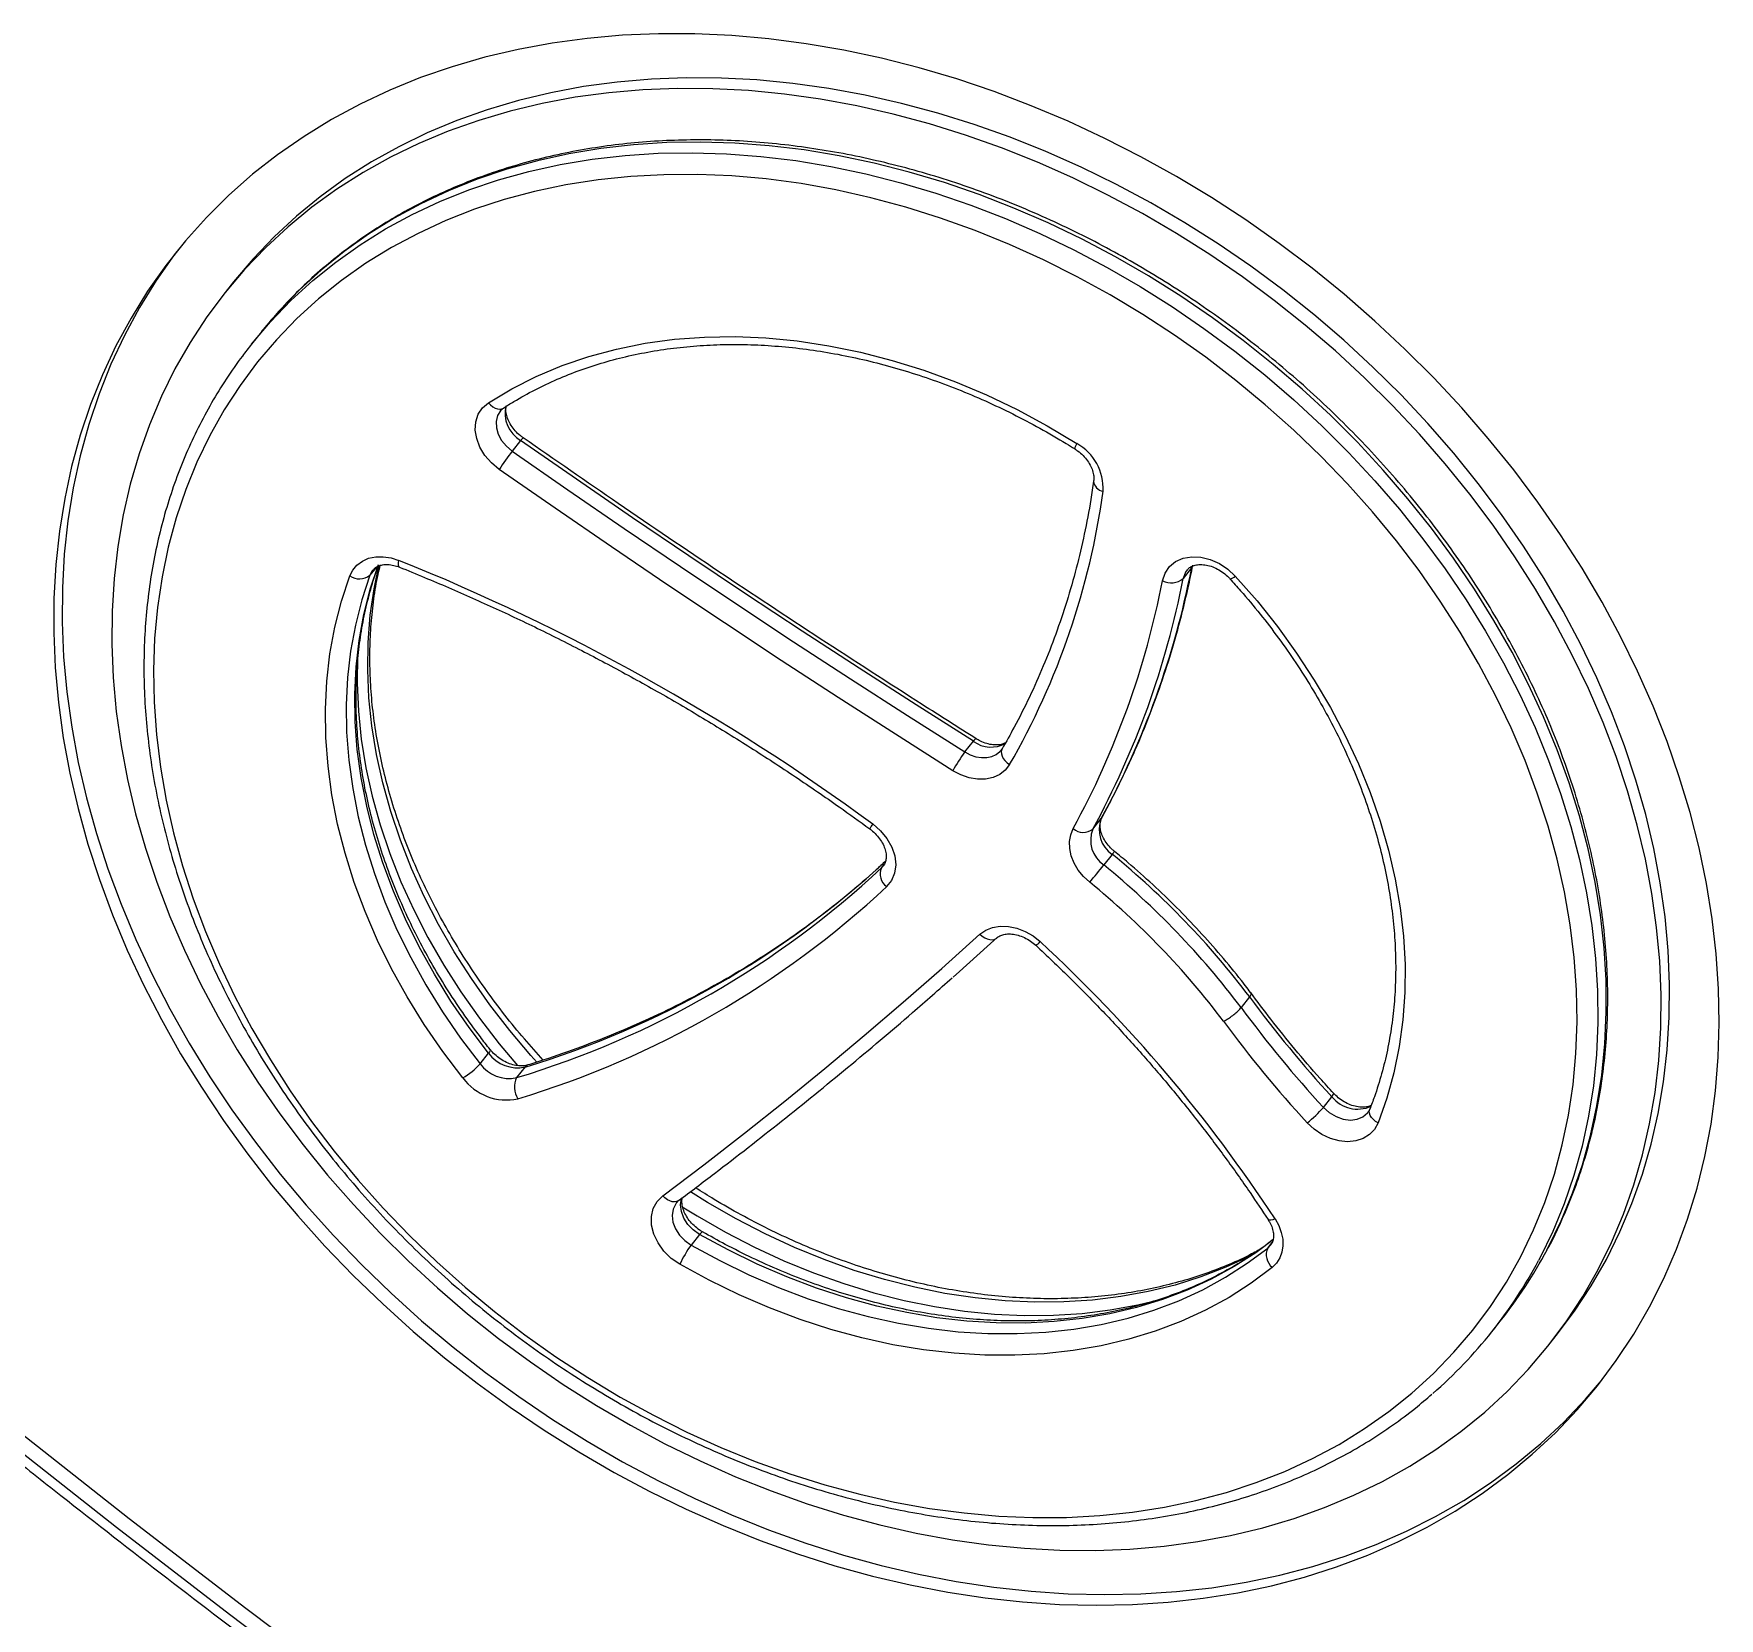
# Model space of a CAD drawing. Header units: millimetres. Extents: x -229914 to 856942, y -268655 to 87212.
# Drawn here: x -135116.2 to -134797.2, y 22365.3 to 22665.1 of the extents above; entities that cross this region are included whole.
import ezdxf

# ---------------------------------------------------------------- set-up
doc = ezdxf.new("R2010")
doc.units = ezdxf.units.MM

# ---------------------------------------------------------------- blocks, each defined once
blk = doc.blocks.new('Т912NEW')
at = {"color": 8, "linetype": 'Continuous', "lineweight": 15}
for p, q in [((2724.28, 2770.11), (2724.13, 2770.43)), ((2740.43, 2722.56), (2740.44, 2722.35)), ((2713.72, 2689.16), (2713.72, 2689.96)), ((2713.72, 2689.16), (2713.75, 2689.61)), ((2815.7, 2678.41), (2815.7, 2679.74)), ((2815.7, 2678.41), (2815.79, 2679.14)), ((2603.52, 2674.12), (2603.52, 2672.15))]:
    blk.add_line(p, q, dxfattribs=at)
at = {"color": 7, "linetype": 'Continuous', "lineweight": 15}
for p, q in [((2724.28, 2770.11), (2724.28, 2767.54)), ((2740.44, 2719.78), (2740.44, 2722.35)), ((2712.42, 2716.13), (2712.42, 2718.71)), ((2746.29, 2718.35), (2746.29, 2715.78)), ((2783.44, 2713.44), (2783.44, 2710.87)), ((2609.93, 2709.85), (2609.93, 2707.27)), ((2807.37, 2705.79), (2807.37, 2708.37)), ((2548.75, 2699.47), (2548.75, 2696.9)), ((2868.75, 2696.9), (2868.75, 2699.47)), ((2558.75, 2694.97), (2558.75, 2692.4)), ((2858.75, 2692.4), (2858.75, 2694.97)), ((2684.44, 2617.67), (2684.44, 2615.1)), ((2722.84, 2615.42), (2722.91, 2616)), ((2677.39, 2612.83), (2677.39, 2615.4)), ((2730.01, 2613.46), (2730.01, 2610.89))]:
    blk.add_line(p, q, dxfattribs=at)
at = {"color": 7, "linetype": 'Continuous', "lineweight": 15, "flags": 128}
for points in [[(2880.75, 2696.9), (2880.57, 2702.85), (2880.05, 2708.79), (2879.17, 2714.71), (2877.94, 2720.59), (2876.37, 2726.42), (2874.46, 2732.2), (2872.21, 2737.9), (2869.62, 2743.51), (2866.71, 2749.03), (2863.47, 2754.45), (2859.92, 2759.75), (2856.06, 2764.91), (2851.9, 2769.94), (2847.44, 2774.82), (2842.7, 2779.55), (2837.69, 2784.1), (2832.41, 2788.47), (2826.89, 2792.66), (2821.12, 2796.65), (2815.12, 2800.44), (2808.9, 2804.02), (2802.48, 2807.37), (2795.87, 2810.5), (2789.08, 2813.4), (2782.12, 2816.07), (2775.02, 2818.48), (2767.78, 2820.65), (2760.42, 2822.57), (2752.95, 2824.23), (2745.4, 2825.63), (2737.76, 2826.77), (2730.07, 2827.64), (2722.34, 2828.24), (2714.58, 2828.58), (2706.8, 2828.65), (2699.03, 2828.45), (2691.28, 2827.98), (2683.57, 2827.24), (2675.91, 2826.23), (2668.31, 2824.96), (2660.8, 2823.43), (2653.38, 2821.64), (2646.08, 2819.6), (2638.91, 2817.31), (2631.88, 2814.77), (2625, 2811.98), (2618.3, 2808.97), (2611.78, 2805.72), (2605.46, 2802.25), (2599.35, 2798.57), (2593.47, 2794.68), (2587.81, 2790.59), (2582.41, 2786.31), (2577.27, 2781.84), (2572.39, 2777.21), (2567.79, 2772.4), (2563.48, 2767.45), (2559.47, 2762.35), (2555.76, 2757.11), (2552.36, 2751.75), (2549.29, 2746.29), (2546.54, 2740.72), (2544.12, 2735.06), (2542.04, 2729.32), (2540.29, 2723.51), (2538.9, 2717.66), (2537.85, 2711.76), (2537.14, 2705.82), (2536.79, 2699.88), (2536.79, 2693.92), (2537.14, 2687.97), (2537.85, 2682.04), (2538.9, 2676.14), (2540.29, 2670.28), (2542.04, 2664.48), (2544.12, 2658.74), (2546.54, 2653.08), (2549.29, 2647.51), (2552.36, 2642.04), (2555.76, 2636.68), (2559.47, 2631.45), (2563.48, 2626.35), (2567.79, 2621.39), (2572.39, 2616.59), (2577.27, 2611.95), (2582.41, 2607.49), (2587.81, 2603.2), (2593.47, 2599.11), (2599.35, 2595.22), (2605.46, 2591.54), (2611.78, 2588.07), (2618.3, 2584.83), (2625, 2581.81), (2631.88, 2579.03), (2638.91, 2576.49), (2646.08, 2574.19), (2653.38, 2572.15), (2660.8, 2570.36), (2668.31, 2568.83), (2675.91, 2567.56), (2683.57, 2566.56), (2691.28, 2565.82), (2699.03, 2565.35), (2706.8, 2565.15), (2714.58, 2565.21), (2722.34, 2565.55), (2730.07, 2566.15), (2737.76, 2567.03), (2745.4, 2568.16), (2752.95, 2569.56), (2760.42, 2571.22), (2767.78, 2573.14), (2775.02, 2575.31), (2782.12, 2577.73), (2789.08, 2580.39), (2795.87, 2583.29), (2802.48, 2586.42), (2808.9, 2589.78), (2815.12, 2593.35), (2821.12, 2597.14), (2826.89, 2601.13), (2832.41, 2605.32), (2837.69, 2609.7), (2842.7, 2614.25), (2847.44, 2618.97), (2851.9, 2623.85), (2856.06, 2628.88), (2859.92, 2634.05), (2863.47, 2639.35), (2866.71, 2644.76), (2869.62, 2650.28), (2872.21, 2655.9), (2874.46, 2661.6), (2876.37, 2667.37), (2877.94, 2673.2), (2879.17, 2679.08), (2880.05, 2685), (2880.57, 2690.94), (2880.75, 2696.9)], [(2868.75, 2699.47), (2868.57, 2705.21), (2868.05, 2710.95), (2867.17, 2716.65), (2865.94, 2722.32), (2864.37, 2727.94), (2862.46, 2733.5), (2860.21, 2738.98), (2857.62, 2744.37), (2854.71, 2749.67), (2851.48, 2754.86), (2847.93, 2759.92), (2844.08, 2764.85), (2839.93, 2769.64), (2835.49, 2774.27), (2830.78, 2778.74), (2825.79, 2783.04), (2820.55, 2787.15), (2815.06, 2791.06), (2809.34, 2794.78), (2803.4, 2798.29), (2797.25, 2801.58), (2790.9, 2804.64), (2784.38, 2807.48), (2777.69, 2810.08), (2770.84, 2812.43), (2763.86, 2814.53), (2756.76, 2816.39), (2749.56, 2817.98), (2742.26, 2819.32), (2734.89, 2820.39), (2727.46, 2821.19), (2719.99, 2821.73), (2712.5, 2822), (2705, 2822), (2697.5, 2821.73), (2690.04, 2821.19), (2682.61, 2820.39), (2675.24, 2819.32), (2667.94, 2817.98), (2660.73, 2816.39), (2653.63, 2814.53), (2646.65, 2812.43), (2639.81, 2810.08), (2633.12, 2807.48), (2626.59, 2804.64), (2620.25, 2801.58), (2614.1, 2798.29), (2608.15, 2794.78), (2602.43, 2791.06), (2596.95, 2787.15), (2591.7, 2783.04), (2586.72, 2778.74), (2582, 2774.27), (2577.56, 2769.64), (2573.42, 2764.85), (2569.56, 2759.92), (2566.02, 2754.86), (2562.79, 2749.67), (2559.87, 2744.37), (2557.29, 2738.98), (2555.04, 2733.5), (2553.13, 2727.94), (2551.55, 2722.32), (2550.33, 2716.65), (2549.45, 2710.95), (2548.92, 2705.21), (2548.75, 2699.47), (2548.75, 2699.47)], [(2868.75, 2696.9), (2868.57, 2702.64), (2868.05, 2708.37), (2867.17, 2714.08), (2865.94, 2719.75), (2864.37, 2725.37), (2862.46, 2730.93), (2860.21, 2736.41), (2857.62, 2741.8), (2854.71, 2747.1), (2851.48, 2752.29), (2847.93, 2757.35), (2844.08, 2762.28), (2839.93, 2767.07), (2835.49, 2771.7), (2830.78, 2776.17), (2825.79, 2780.46), (2820.55, 2784.58), (2815.06, 2788.49), (2809.34, 2792.21), (2803.4, 2795.72), (2797.25, 2799.01), (2790.9, 2802.07), (2784.38, 2804.91), (2777.69, 2807.5), (2770.84, 2809.86), (2763.86, 2811.96), (2756.76, 2813.82), (2749.56, 2815.41), (2742.26, 2816.75), (2734.89, 2817.82), (2727.46, 2818.62), (2719.99, 2819.16), (2712.5, 2819.43), (2705, 2819.43), (2697.5, 2819.16), (2690.04, 2818.62), (2682.61, 2817.82), (2675.24, 2816.75), (2667.94, 2815.41), (2660.73, 2813.82), (2653.63, 2811.96), (2646.65, 2809.86), (2639.81, 2807.5), (2633.12, 2804.91), (2626.59, 2802.07), (2620.25, 2799.01), (2614.1, 2795.72), (2608.15, 2792.21), (2602.43, 2788.49), (2596.95, 2784.58), (2591.7, 2780.46), (2586.72, 2776.17), (2582, 2771.7), (2577.56, 2767.07), (2573.42, 2762.28), (2569.56, 2757.35), (2566.02, 2752.29), (2562.79, 2747.1), (2559.87, 2741.8), (2557.29, 2736.41), (2555.04, 2730.93), (2553.13, 2725.37), (2551.55, 2719.75), (2550.33, 2714.08), (2549.45, 2708.37), (2548.92, 2702.64), (2548.75, 2696.9), (2548.92, 2691.15), (2549.45, 2685.42), (2550.33, 2679.71), (2551.55, 2674.04), (2553.13, 2668.42), (2555.04, 2662.87), (2557.29, 2657.39), (2559.87, 2651.99), (2562.79, 2646.69), (2566.02, 2641.51), (2569.56, 2636.44), (2573.42, 2631.51), (2577.56, 2626.73), (2582, 2622.09), (2586.72, 2617.62), (2591.7, 2613.33), (2596.95, 2609.22), (2602.43, 2605.3), (2608.15, 2601.58), (2614.1, 2598.08), (2620.25, 2594.79), (2626.59, 2591.72), (2633.12, 2588.89), (2639.81, 2586.29), (2646.65, 2583.94), (2653.63, 2581.83), (2660.73, 2579.98), (2667.94, 2578.38), (2675.24, 2577.05), (2682.61, 2575.98), (2690.04, 2575.17), (2697.5, 2574.63), (2705, 2574.36), (2712.5, 2574.36), (2719.99, 2574.63), (2727.46, 2575.17), (2734.89, 2575.98), (2742.26, 2577.05), (2749.56, 2578.38), (2756.76, 2579.98), (2763.86, 2581.83), (2770.84, 2583.94), (2777.69, 2586.29), (2784.38, 2588.89), (2790.9, 2591.72), (2797.25, 2594.79), (2803.4, 2598.08), (2809.34, 2601.58), (2815.06, 2605.3), (2820.55, 2609.22), (2825.79, 2613.33), (2830.78, 2617.62), (2835.49, 2622.09), (2839.93, 2626.73), (2844.08, 2631.51), (2847.93, 2636.44), (2851.48, 2641.51), (2854.71, 2646.69), (2857.62, 2651.99), (2860.21, 2657.39), (2862.46, 2662.87), (2864.37, 2668.42), (2865.94, 2674.04), (2867.17, 2679.71), (2868.05, 2685.42), (2868.57, 2691.15), (2868.75, 2696.9)], [(2561.75, 2690.47), (2561.93, 2684.94), (2562.46, 2679.43), (2563.34, 2673.95), (2564.57, 2668.5), (2566.15, 2663.11), (2568.08, 2657.78), (2570.34, 2652.53), (2572.94, 2647.38), (2575.86, 2642.32), (2579.11, 2637.39), (2582.66, 2632.58), (2586.52, 2627.91), (2590.68, 2623.39), (2595.12, 2619.03), (2599.83, 2614.85), (2604.8, 2610.84), (2610.03, 2607.03), (2615.49, 2603.42), (2621.18, 2600.02), (2627.08, 2596.84), (2633.18, 2593.88), (2639.45, 2591.16), (2645.9, 2588.67), (2652.49, 2586.43), (2659.23, 2584.44), (2666.08, 2582.71), (2673.03, 2581.24), (2680.07, 2580.02), (2687.18, 2579.08), (2694.34, 2578.4), (2701.54, 2578), (2708.75, 2577.86), (2715.96, 2578), (2723.16, 2578.4), (2730.32, 2579.08), (2737.43, 2580.02), (2744.47, 2581.24), (2751.42, 2582.71), (2758.27, 2584.44), (2765, 2586.43), (2771.6, 2588.67), (2778.04, 2591.16), (2784.32, 2593.88), (2790.42, 2596.84), (2796.32, 2600.02), (2802, 2603.42), (2807.47, 2607.03), (2812.69, 2610.84), (2817.67, 2614.85), (2822.38, 2619.03), (2826.82, 2623.39), (2830.97, 2627.91), (2834.83, 2632.58), (2838.39, 2637.39), (2841.63, 2642.32), (2844.56, 2647.38), (2847.16, 2652.53), (2849.42, 2657.78), (2851.34, 2663.11), (2852.92, 2668.5), (2854.16, 2673.95), (2855.04, 2679.43), (2855.57, 2684.94), (2855.75, 2690.47), (2855.57, 2695.99), (2855.04, 2701.51), (2854.16, 2706.99), (2852.92, 2712.44), (2851.34, 2717.83), (2849.42, 2723.16), (2847.16, 2728.41), (2844.56, 2733.56), (2841.63, 2738.62), (2838.39, 2743.55), (2834.83, 2748.36), (2830.97, 2753.03), (2826.82, 2757.55), (2822.38, 2761.91), (2817.67, 2766.09), (2812.69, 2770.1), (2807.47, 2773.91), (2802, 2777.52), (2796.32, 2780.92), (2790.42, 2784.1), (2784.32, 2787.06), (2778.04, 2789.78), (2771.6, 2792.27), (2765, 2794.51), (2758.27, 2796.5), (2751.42, 2798.23), (2744.47, 2799.7), (2737.43, 2800.91), (2730.32, 2801.86), (2723.16, 2802.54), (2715.96, 2802.94), (2708.75, 2803.08), (2701.54, 2802.94), (2694.34, 2802.54), (2687.18, 2801.86), (2680.07, 2800.91), (2673.03, 2799.7), (2666.08, 2798.23), (2659.23, 2796.5), (2652.49, 2794.51), (2645.9, 2792.27), (2639.45, 2789.78), (2633.18, 2787.06), (2627.08, 2784.1), (2621.18, 2780.92), (2615.49, 2777.52), (2610.03, 2773.91), (2604.8, 2770.1), (2599.83, 2766.09), (2595.12, 2761.91), (2590.68, 2757.55), (2586.52, 2753.03), (2582.66, 2748.36), (2579.11, 2743.55), (2575.86, 2738.62), (2572.94, 2733.56), (2570.34, 2728.41), (2568.08, 2723.16), (2566.15, 2717.83), (2564.57, 2712.44), (2563.34, 2706.99), (2562.46, 2701.51), (2561.93, 2695.99), (2561.75, 2690.47)], [(2600.73, 2711.64), (2602.54, 2716.46), (2604.71, 2721.19), (2607.25, 2725.82), (2610.13, 2730.33), (2613.36, 2734.69), (2616.91, 2738.91), (2620.78, 2742.96), (2624.96, 2746.82), (2629.43, 2750.5), (2634.16, 2753.96), (2639.16, 2757.21), (2644.4, 2760.22), (2649.86, 2763), (2655.52, 2765.52), (2661.36, 2767.79), (2667.37, 2769.79), (2673.53, 2771.51), (2679.8, 2772.95), (2686.17, 2774.11), (2692.63, 2774.99)], [(2721.49, 2764.77), (2720.98, 2766.2), (2720.87, 2767.68), (2721.18, 2769.14), (2721.9, 2770.52), (2722.98, 2771.75), (2724.38, 2772.77), (2726.03, 2773.55), (2727.86, 2774.03), (2729.79, 2774.2), (2731.71, 2774.05)], [(2731.71, 2774.05), (2737.86, 2772.92), (2743.91, 2771.53), (2749.84, 2769.87), (2755.65, 2767.96), (2761.3, 2765.8), (2766.79, 2763.4), (2772.08, 2760.77), (2777.18, 2757.9), (2782.06, 2754.83), (2786.7, 2751.54), (2791.09, 2748.06), (2795.21, 2744.4), (2799.06, 2740.56), (2802.62, 2736.56), (2805.88, 2732.42), (2808.82, 2728.14), (2811.45, 2723.73), (2813.74, 2719.22), (2815.7, 2714.62), (2817.31, 2709.94)], [(2712.42, 2718.71), (2699.65, 2717.34), (2686.87, 2716.04), (2674.07, 2714.82), (2661.26, 2713.67), (2648.45, 2712.6), (2635.62, 2711.61), (2622.78, 2710.69), (2609.93, 2709.85)], [(2720.51, 2719.52), (2720.53, 2718.19), (2720.23, 2716.89), (2719.6, 2715.66), (2718.68, 2714.54), (2717.5, 2713.57), (2716.09, 2712.8), (2714.52, 2712.25), (2712.85, 2711.93)], [(2609.93, 2707.27), (2622.78, 2708.12), (2635.62, 2709.04), (2648.45, 2710.03), (2661.26, 2711.1), (2674.07, 2712.25), (2686.87, 2713.47), (2699.65, 2714.76), (2712.42, 2716.13)], [(2746.24, 2711.56), (2744.65, 2711.69), (2743.11, 2712.03), (2741.68, 2712.58), (2740.4, 2713.31), (2739.3, 2714.2), (2738.43, 2715.23), (2737.82, 2716.36), (2737.47, 2717.56)], [(2610.18, 2703.06), (2608.28, 2703.09), (2606.43, 2703.43), (2604.72, 2704.06), (2603.22, 2704.95), (2601.99, 2706.06), (2601.1, 2707.34), (2600.58, 2708.74), (2600.45, 2710.2), (2600.73, 2711.64)], [(2712.85, 2711.93), (2700.05, 2710.56), (2687.25, 2709.26), (2674.43, 2708.04), (2661.6, 2706.89), (2648.76, 2705.82), (2635.91, 2704.82), (2623.05, 2703.9), (2610.18, 2703.06)], [(2817.31, 2709.94), (2817.54, 2708.58), (2817.42, 2707.21), (2816.94, 2705.88), (2816.13, 2704.65), (2815.01, 2703.57), (2813.64, 2702.69), (2812.06, 2702.03), (2810.35, 2701.62), (2808.56, 2701.48), (2806.77, 2701.61)], [(2536.76, 2698.18), (2536.79, 2696.49), (2537.14, 2690.54), (2537.85, 2684.61), (2538.9, 2678.71), (2540.29, 2672.85), (2542.04, 2667.05), (2544.12, 2661.31), (2546.54, 2655.65), (2549.29, 2650.08), (2552.36, 2644.61), (2555.76, 2639.25), (2559.47, 2634.02), (2563.48, 2628.92), (2567.79, 2623.96), (2572.39, 2619.16), (2577.27, 2614.52), (2582.41, 2610.06), (2587.81, 2605.78), (2593.47, 2601.68), (2599.35, 2597.79), (2605.46, 2594.11), (2611.78, 2590.64), (2618.3, 2587.4), (2625, 2584.38), (2631.88, 2581.6), (2638.91, 2579.06), (2646.08, 2576.76), (2653.38, 2574.72), (2660.8, 2572.93), (2668.31, 2571.4), (2675.91, 2570.13), (2683.57, 2569.13), (2691.28, 2568.39), (2699.03, 2567.92), (2706.8, 2567.72), (2714.58, 2567.78), (2722.34, 2568.12), (2730.07, 2568.73), (2737.76, 2569.6), (2745.4, 2570.73), (2752.95, 2572.13), (2760.42, 2573.79), (2767.78, 2575.71), (2775.02, 2577.88), (2782.12, 2580.3), (2789.08, 2582.96), (2795.87, 2585.86), (2802.48, 2588.99), (2808.9, 2592.35), (2815.12, 2595.93), (2821.12, 2599.71), (2826.89, 2603.71), (2832.41, 2607.89), (2837.69, 2612.27), (2842.7, 2616.82), (2847.44, 2621.54), (2851.9, 2626.42), (2856.06, 2631.45), (2859.92, 2636.62), (2863.47, 2641.92), (2866.71, 2647.33), (2869.62, 2652.85), (2872.21, 2658.47), (2874.46, 2664.17), (2876.37, 2669.94), (2877.94, 2675.77), (2879.17, 2681.66), (2880.05, 2687.57), (2880.57, 2693.51), (2880.74, 2698.18)], [(2736.11, 2690.92), (2736.49, 2692.22), (2737.18, 2693.44), (2738.17, 2694.53), (2739.42, 2695.45), (2740.87, 2696.18), (2742.47, 2696.68), (2744.18, 2696.93), (2745.91, 2696.93)], [(2707.26, 2694.61), (2709.21, 2694.53), (2711.08, 2694.13), (2712.8, 2693.43), (2714.28, 2692.47), (2715.46, 2691.28), (2716.28, 2689.93), (2716.7, 2688.47), (2716.7, 2686.98)], [(2739.09, 2692.57), (2737.47, 2682.99), (2737.2, 2681.43)], [(2720.01, 2614.83), (2722.42, 2624.28), (2724.72, 2633.76), (2726.91, 2643.25), (2728.98, 2652.76), (2730.93, 2662.28), (2732.77, 2671.82), (2734.5, 2681.36), (2736.11, 2690.92)], [(2813.36, 2683.58), (2814.68, 2683.04), (2815.87, 2682.34), (2816.88, 2681.5), (2817.7, 2680.54), (2818.3, 2679.49), (2818.67, 2678.38), (2818.79, 2677.24), (2818.66, 2676.09)], [(2600.61, 2669.67), (2600.35, 2670.89), (2600.39, 2672.13), (2600.72, 2673.35), (2601.33, 2674.5), (2602.2, 2675.55), (2603.3, 2676.46), (2604.6, 2677.21), (2606.05, 2677.76)], [(2730.01, 2610.89), (2736.07, 2611.96), (2742.05, 2613.29), (2747.91, 2614.89), (2753.65, 2616.73), (2759.24, 2618.83), (2764.66, 2621.17), (2769.9, 2623.74), (2774.94, 2626.54), (2779.75, 2629.55), (2784.34, 2632.77), (2788.68, 2636.19), (2792.75, 2639.79), (2796.55, 2643.57), (2800.06, 2647.5), (2803.27, 2651.59), (2806.17, 2655.81), (2808.75, 2660.14), (2810.99, 2664.59), (2812.91, 2669.12), (2814.48, 2673.74), (2815.7, 2678.41)], [(2677.39, 2615.4), (2671.49, 2616.91), (2665.71, 2618.67), (2660.08, 2620.68), (2654.61, 2622.94), (2649.31, 2625.43), (2644.21, 2628.16), (2639.32, 2631.1), (2634.66, 2634.25), (2630.24, 2637.6), (2626.08, 2641.14), (2622.19, 2644.85), (2618.58, 2648.73), (2615.28, 2652.77), (2612.27, 2656.94), (2609.59, 2661.23), (2607.23, 2665.64), (2605.2, 2670.14), (2603.52, 2674.72)], [(2818.66, 2676.09), (2817.4, 2671.29), (2815.79, 2666.55), (2813.82, 2661.89), (2811.51, 2657.32), (2808.86, 2652.87), (2805.88, 2648.53), (2802.58, 2644.34), (2798.98, 2640.29), (2795.08, 2636.41), (2790.89, 2632.71), (2786.43, 2629.2), (2781.72, 2625.89), (2776.77, 2622.79), (2771.59, 2619.91), (2766.21, 2617.27), (2760.63, 2614.87), (2754.89, 2612.71), (2749, 2610.81), (2742.97, 2609.18), (2736.83, 2607.81), (2730.6, 2606.71)], [(2603.52, 2672.15), (2605.2, 2667.57), (2607.23, 2663.07), (2609.59, 2658.66), (2612.27, 2654.37), (2615.28, 2650.2), (2618.58, 2646.16), (2622.19, 2642.28), (2626.08, 2638.57), (2630.24, 2635.03), (2634.66, 2631.68), (2639.32, 2628.53), (2644.21, 2625.59), (2649.31, 2622.86), (2654.61, 2620.37), (2660.08, 2618.11), (2665.71, 2616.1), (2671.49, 2614.34), (2677.39, 2612.83)], [(2676.52, 2608.7), (2670.46, 2610.25), (2664.52, 2612.06), (2658.73, 2614.13), (2653.11, 2616.45), (2647.67, 2619.01), (2642.42, 2621.81), (2637.4, 2624.83), (2632.61, 2628.07), (2628.07, 2631.51), (2623.79, 2635.15), (2619.8, 2638.97), (2616.09, 2642.96), (2612.69, 2647.1), (2609.61, 2651.39), (2606.85, 2655.8), (2604.42, 2660.33), (2602.34, 2664.95), (2600.61, 2669.67)], [(2730.6, 2606.71), (2728.64, 2606.58), (2726.7, 2606.77), (2724.86, 2607.29), (2723.2, 2608.1), (2721.81, 2609.16), (2720.76, 2610.43), (2720.09, 2611.84), (2719.84, 2613.33), (2720.01, 2614.83)], [(2651.23, 2501.25), (2678.2, 2501.41), (2705.17, 2501.84), (2732.13, 2502.55), (2759.07, 2503.53), (2786, 2504.78), (2812.9, 2506.31), (2839.77, 2508.1), (2866.61, 2510.17), (2893.41, 2512.52), (2920.17, 2515.13), (2946.88, 2518.01), (2973.53, 2521.17)], [(2651.22, 2504.04), (2679.04, 2504.21), (2706.85, 2504.67), (2734.65, 2505.43), (2762.43, 2506.47), (2790.2, 2507.81), (2817.93, 2509.43), (2845.64, 2511.35), (2873.31, 2513.56)]]:
    blk.add_lwpolyline(points, dxfattribs=at)
at = {"color": 8, "linetype": 'Continuous', "lineweight": 15, "flags": 128}
for points in [[(2857.27, 2711.05), (2857.17, 2711.57), (2855.95, 2717.05), (2854.39, 2722.47), (2852.49, 2727.83), (2850.25, 2733.11), (2847.67, 2738.3), (2844.78, 2743.39), (2841.57, 2748.37), (2838.04, 2753.22), (2834.22, 2757.94), (2830.1, 2762.51), (2825.7, 2766.92), (2821.02, 2771.17), (2816.09, 2775.23), (2810.9, 2779.11), (2805.47, 2782.79), (2799.82, 2786.27), (2793.96, 2789.54), (2787.89, 2792.58), (2781.65, 2795.39), (2775.23, 2797.97), (2768.65, 2800.31), (2761.94, 2802.41), (2755.1, 2804.25), (2748.15, 2805.84), (2741.12, 2807.17), (2734, 2808.24), (2726.83, 2809.04), (2719.61, 2809.57), (2712.37, 2809.84), (2705.12, 2809.84), (2697.88, 2809.57), (2690.67, 2809.04), (2683.49, 2808.24), (2676.38, 2807.17), (2669.34, 2805.84), (2662.4, 2804.25), (2655.56, 2802.41), (2648.84, 2800.31), (2642.27, 2797.97), (2635.85, 2795.39), (2629.6, 2792.58), (2623.54, 2789.54), (2617.67, 2786.27), (2612.02, 2782.79), (2606.6, 2779.11), (2601.41, 2775.23), (2596.47, 2771.17), (2591.8, 2766.92), (2587.4, 2762.51), (2583.28, 2757.94), (2579.45, 2753.22), (2575.93, 2748.37), (2572.72, 2743.39), (2569.82, 2738.3), (2567.25, 2733.11), (2565.01, 2727.83), (2563.11, 2722.47), (2561.54, 2717.05), (2560.32, 2711.57), (2559.45, 2706.06), (2558.92, 2700.52), (2558.75, 2694.97)], [(2558.75, 2692.4), (2558.92, 2697.95), (2559.45, 2703.49), (2560.32, 2709), (2561.54, 2714.47), (2563.11, 2719.9), (2565.01, 2725.25), (2567.25, 2730.54), (2569.82, 2735.73), (2572.72, 2740.82), (2575.93, 2745.8), (2579.45, 2750.65), (2583.28, 2755.37), (2587.4, 2759.94), (2591.8, 2764.35), (2596.47, 2768.59), (2601.41, 2772.66), (2606.6, 2776.54), (2612.02, 2780.22), (2617.67, 2783.7), (2623.54, 2786.96), (2629.6, 2790.01), (2635.85, 2792.82), (2642.27, 2795.4), (2648.84, 2797.74), (2655.56, 2799.84), (2662.4, 2801.68), (2669.34, 2803.27), (2676.38, 2804.6), (2683.49, 2805.66), (2690.67, 2806.47), (2697.88, 2807), (2705.12, 2807.27), (2712.37, 2807.27), (2719.61, 2807), (2726.83, 2806.47), (2734, 2805.66), (2741.12, 2804.6), (2748.15, 2803.27), (2755.1, 2801.68), (2761.94, 2799.84), (2768.65, 2797.74), (2775.23, 2795.4), (2781.65, 2792.82), (2787.89, 2790.01), (2793.96, 2786.96), (2799.82, 2783.7), (2805.47, 2780.22), (2810.9, 2776.54), (2816.09, 2772.66), (2821.02, 2768.59), (2825.7, 2764.35), (2830.1, 2759.94), (2834.22, 2755.37), (2838.04, 2750.65), (2841.57, 2745.8), (2844.78, 2740.82), (2847.67, 2735.73), (2850.25, 2730.54), (2852.49, 2725.25), (2854.39, 2719.9), (2855.95, 2714.47), (2857.17, 2709), (2857.27, 2708.48)], [(2723.86, 2769.27), (2723.89, 2768.74), (2724.28, 2767.54)], [(2717.54, 2721.02), (2717.58, 2720.82), (2717.75, 2720.47), (2718.03, 2720.16), (2718.4, 2719.9), (2718.85, 2719.7), (2719.37, 2719.57), (2719.93, 2719.5), (2720.51, 2719.52)], [(2712.42, 2716.13), (2713.54, 2716.34), (2714.58, 2716.71), (2715.52, 2717.23), (2716.31, 2717.87), (2716.92, 2718.62), (2717.34, 2719.44), (2717.54, 2720.31), (2717.56, 2720.68)], [(2600.73, 2711.64), (2601.29, 2711.56), (2601.84, 2711.56), (2602.34, 2711.64), (2602.78, 2711.8), (2603.14, 2712.02), (2603.41, 2712.3), (2603.57, 2712.61)], [(2603.45, 2711.84), (2603.6, 2710.83), (2604.08, 2709.8), (2604.86, 2708.89), (2605.9, 2708.15), (2607.14, 2707.61), (2608.51, 2707.31), (2609.93, 2707.27)], [(2807.37, 2708.37), (2807.35, 2708.7), (2807.32, 2708.93), (2807.27, 2709.06), (2807.23, 2709.08)], [(2807.37, 2705.79), (2808.86, 2705.71), (2810.33, 2705.91), (2811.69, 2706.39), (2812.86, 2707.1), (2813.76, 2708.02), (2814.33, 2709.08), (2814.55, 2710.21), (2814.55, 2710.29)], [(2817.31, 2709.94), (2816.74, 2709.88), (2816.19, 2709.89), (2815.69, 2709.98), (2815.25, 2710.14), (2814.88, 2710.37), (2814.61, 2710.65), (2814.45, 2710.98), (2814.44, 2710.99)], [(2736.11, 2690.92), (2736.69, 2690.9), (2737.25, 2690.96), (2737.76, 2691.09), (2738.21, 2691.29), (2738.58, 2691.54), (2738.86, 2691.85), (2739.03, 2692.2), (2739.06, 2692.34)], [(2813.36, 2683.58), (2813.13, 2683.21), (2812.91, 2682.92), (2812.7, 2682.73), (2812.52, 2682.65), (2812.42, 2682.66)], [(2815.56, 2680.37), (2814.48, 2676.31), (2812.91, 2671.69), (2810.99, 2667.16), (2808.75, 2662.72), (2806.17, 2658.38), (2803.27, 2654.16), (2800.06, 2650.08), (2796.55, 2646.14), (2792.75, 2642.36), (2788.68, 2638.76), (2784.34, 2635.34), (2779.75, 2632.12), (2774.94, 2629.11), (2769.9, 2626.31), (2764.66, 2623.74), (2759.24, 2621.4), (2753.65, 2619.3), (2747.91, 2617.46), (2742.05, 2615.86), (2736.07, 2614.53), (2730.01, 2613.46)], [(2606.91, 2676.82), (2606.83, 2676.82), (2606.66, 2676.9), (2606.47, 2677.09), (2606.26, 2677.38), (2606.05, 2677.76)], [(2603.34, 2673.3), (2603.35, 2672.97), (2603.52, 2672.15)], [(2685.62, 2619.77), (2683.94, 2620.05), (2677.88, 2621.25), (2671.92, 2622.7), (2666.08, 2624.41), (2660.37, 2626.37), (2654.81, 2628.57), (2649.43, 2631), (2644.23, 2633.66), (2639.23, 2636.55), (2634.45, 2639.64), (2629.91, 2642.93), (2625.61, 2646.41), (2621.57, 2650.07), (2617.81, 2653.9), (2614.34, 2657.88), (2611.16, 2662.01), (2608.29, 2666.27), (2605.74, 2670.64), (2603.75, 2674.59)], [(2814.12, 2675.39), (2813.99, 2675.11), (2811.76, 2670.64), (2809.21, 2666.27), (2806.34, 2662.01), (2803.16, 2657.88), (2799.68, 2653.9), (2795.92, 2650.07), (2791.89, 2646.41), (2787.59, 2642.93), (2783.05, 2639.64), (2778.27, 2636.55), (2773.27, 2633.66), (2768.07, 2631), (2762.68, 2628.57), (2757.13, 2626.37), (2751.42, 2624.41), (2745.57, 2622.7), (2739.62, 2621.25), (2733.56, 2620.05), (2727.43, 2619.12), (2723.63, 2618.67)], [(2610.64, 2659.52), (2611.16, 2658.79), (2614.34, 2654.67), (2617.81, 2650.68), (2621.57, 2646.86), (2625.61, 2643.2), (2629.91, 2639.71), (2634.45, 2636.42), (2639.23, 2633.33), (2644.23, 2630.45), (2649.43, 2627.79), (2654.81, 2625.35), (2660.37, 2623.16), (2666.08, 2621.2), (2671.92, 2619.49), (2677.88, 2618.04), (2683.16, 2616.98)], [(2724.18, 2615.52), (2727.43, 2615.9), (2733.56, 2616.84), (2739.62, 2618.04), (2745.57, 2619.49), (2751.42, 2621.2), (2757.13, 2623.16), (2762.68, 2625.35), (2768.07, 2627.79), (2773.27, 2630.45), (2778.27, 2633.33), (2783.05, 2636.42), (2787.59, 2639.71), (2791.89, 2643.2), (2795.92, 2646.86), (2799.68, 2650.68), (2803.16, 2654.67), (2806.34, 2658.79), (2806.63, 2659.2)], [(2677.2, 2616.12), (2677.24, 2616.1), (2677.32, 2615.97), (2677.37, 2615.73), (2677.39, 2615.4)], [(2684.44, 2617.67), (2684.49, 2618.03), (2684.62, 2618.3)], [(2722.91, 2616), (2722.89, 2615.94), (2722.73, 2615.6), (2722.46, 2615.31), (2722.09, 2615.07), (2721.64, 2614.9), (2721.14, 2614.8), (2720.58, 2614.77), (2720.01, 2614.83)], [(2730.01, 2613.46), (2728.54, 2613.38), (2727.1, 2613.57), (2725.75, 2614.03), (2724.59, 2614.72), (2723.69, 2615.61), (2723.09, 2616.64), (2723.04, 2616.79)], [(2722.83, 2615.44), (2722.84, 2615.18), (2723.09, 2614.07), (2723.69, 2613.04), (2724.59, 2612.15), (2725.75, 2611.46), (2727.1, 2611), (2728.54, 2610.81), (2730.01, 2610.89)], [(2730.14, 2614.18), (2730.11, 2614.16), (2730.06, 2614.03), (2730.02, 2613.8), (2730.01, 2613.46)]]:
    blk.add_lwpolyline(points, dxfattribs=at)
at = {"color": 7, "linetype": 'Continuous', "lineweight": 15}
for centre, radius, start, end in [((2694.18, 2765.36), 9.75, 35.3195, 99.1492), ((2580.55, 2698.58), 141.52, 8.5077, 30.778), ((2578.98, 2694.33), 163.88, 9.8477, 27.5448), ((2720.75, 2768.3), 3.62, 281.9179, 347.7997), ((2578.98, 2691.75), 163.88, 9.8477, 27.5448), ((2577.86, 2689.85), 161.99, 9.8474, 27.5449), ((2745.86, 2723.99), 5.66, 196.8496, 274.3948), ((2737.58, 2720.51), 2.96, 267.8702, 345.7534), ((2745.86, 2721.42), 5.66, 196.8496, 274.3948), ((2744.4, 2561.05), 157.32, 75.6302, 89.31), ((2739.19, 2716.74), 26.78, 181.2867, 190.3353), ((2521.8, 2716.39), 224.5, 358.7657, 359.8444), ((2744.4, 2558.47), 157.32, 75.6302, 89.31), ((2744.4, 2558.13), 153.44, 75.6373, 89.312), ((2840.09, 2921.48), 215.61, 254.7664, 261.2696), ((2840.07, 2918.81), 215.51, 254.7649, 261.271), ((2770.18, 2694.95), 88.57, 0.0145, 10.4753), ((2770.33, 2692.4), 88.42, 349.5417, 10.4817), ((2656.67, 2707.87), 46.74, 180.73, 185.9129), ((2840.08, 2918.47), 219.4, 254.7744, 261.2694), ((2788, 2706.4), 19.38, 345.6964, 358.2062), ((2725.53, 2416.92), 280.75, 71.7688, 85.8372), ((2723.85, 2282.41), 412.53, 92.3042, 106.5918), ((2540.76, 2714.72), 174.84, 325.2652, 351.5921), ((2716.53, 2689.88), 2.9, 194.3933, 273.4257), ((2541.82, 2712.84), 176.78, 325.2661, 351.5913), ((2818.66, 2679.15), 3.05, 193.9799, 269.9093), ((2600.35, 2672.91), 3.25, 274.4441, 346.6253), ((2679.17, 2621.95), 6.79, 254.7901, 320.9479), ((2664.17, 2613.45), 13.23, 338.9669, 357.3095), ((2679.17, 2619.38), 6.79, 254.7811, 320.9568), ((2688.31, 2615.87), 3.95, 191.1596, 252.1189), ((2679.19, 2618.53), 10.18, 254.7875, 320.9477), ((2749.49, 2611.5), 19.49, 181.7815, 194.2211)]:
    blk.add_arc(centre, radius, start, end, dxfattribs=at)
at = {"color": 8, "linetype": 'Continuous', "lineweight": 15}
for centre, radius, start, end in [((2694.38, 2774.96), 1.75, 179.1969, 215.9715), ((2730.09, 2774.18), 1.63, 314.813, 355.6107), ((2701.11, 2772.94), 2.2, 224.9787, 297.7786), ((2712.17, 2724.37), 5.67, 272.5409, 337.5765), ((2713.43, 2718.93), 1.03, 151.8718, 192.3497), ((2738.92, 2718.58), 7.37, 358.2539, 3.7115), ((2609.11, 2715.83), 6.04, 205.3688, 277.8674), ((2808.75, 2714.46), 6.25, 257.1841, 332.9143), ((2611.53, 2710.07), 1.61, 162.7225, 188.0008), ((2743.52, 2696.88), 2.39, 335.0053, 1.2899), ((2711.33, 2694.54), 4.07, 179.0575, 194.2605), ((2540.63, 2717.36), 174.99, 325.2706, 351.2188)]:
    blk.add_arc(centre, radius, start, end, dxfattribs=at)
at = {"color": 7, "linetype": 'Continuous', "lineweight": 15}
for points, knots in [([(2857.24, 2711.27), (2857.22, 2711.42), (2856.92, 2713.32), (2856.05, 2716.95), (2854.61, 2722.14), (2852.84, 2727.28), (2850.76, 2732.34), (2848.39, 2737.33), (2845.72, 2742.22), (2842.76, 2747.02), (2839.52, 2751.71), (2836.01, 2756.28), (2832.22, 2760.72), (2828.17, 2765.02), (2823.87, 2769.18), (2819.33, 2773.17), (2814.55, 2777.01), (2809.55, 2780.66), (2804.34, 2784.14), (2798.93, 2787.43), (2793.32, 2790.52), (2787.54, 2793.41), (2781.59, 2796.1), (2775.49, 2798.56), (2769.24, 2800.82), (2762.87, 2802.84), (2756.39, 2804.64), (2749.8, 2806.21), (2743.13, 2807.54), (2736.39, 2808.64), (2729.59, 2809.5), (2722.74, 2810.11), (2715.87, 2810.49), (2708.98, 2810.62), (2702.09, 2810.5), (2695.21, 2810.15), (2688.37, 2809.55), (2681.56, 2808.71), (2674.81, 2807.63), (2668.14, 2806.31), (2661.54, 2804.75), (2655.05, 2802.97), (2648.67, 2800.96), (2642.42, 2798.72), (2636.3, 2796.26), (2630.34, 2793.59), (2624.54, 2790.72), (2618.92, 2787.63), (2613.49, 2784.36), (2608.26, 2780.89), (2603.25, 2777.24), (2598.45, 2773.41), (2593.89, 2769.42), (2589.57, 2765.27), (2585.5, 2760.97), (2581.7, 2756.54), (2578.16, 2751.97), (2574.9, 2747.28), (2571.92, 2742.48), (2569.23, 2737.58), (2566.84, 2732.59), (2564.75, 2727.52), (2562.96, 2722.38), (2561.49, 2717.19), (2560.32, 2711.95), (2559.46, 2706.67), (2558.94, 2701.47), (2558.76, 2697.56), (2558.75, 2695.43), (2558.75, 2694.97)], [0, 0, 0, 0, 0.001272, 0.016504, 0.031742, 0.046985, 0.062237, 0.077496, 0.092765, 0.108043, 0.123329, 0.138625, 0.153928, 0.169239, 0.184556, 0.199879, 0.215206, 0.230538, 0.245873, 0.261211, 0.276551, 0.291893, 0.307236, 0.32258, 0.337925, 0.35327, 0.368614, 0.383959, 0.399304, 0.414649, 0.429994, 0.445339, 0.460684, 0.476028, 0.491373, 0.506719, 0.522064, 0.53741, 0.552756, 0.568103, 0.58345, 0.598798, 0.614146, 0.629494, 0.644843, 0.660191, 0.67554, 0.690888, 0.706236, 0.721582, 0.736926, 0.752268, 0.767606, 0.782941, 0.798271, 0.813596, 0.828914, 0.844225, 0.859527, 0.87482, 0.890106, 0.905381, 0.920646, 0.935903, 0.95115, 0.966391, 0.981626, 0.996053, 1, 1, 1, 1]), ([(2603.57, 2712.61), (2603.83, 2713.35), (2604.58, 2715.52), (2606.05, 2719.07), (2608.09, 2723.23), (2610.43, 2727.31), (2613.05, 2731.28), (2615.94, 2735.13), (2619.11, 2738.87), (2622.54, 2742.46), (2626.21, 2745.92), (2630.13, 2749.22), (2634.27, 2752.35), (2638.63, 2755.31), (2643.19, 2758.09), (2647.94, 2760.68), (2652.87, 2763.07), (2657.96, 2765.25), (2663.2, 2767.23), (2668.57, 2768.99), (2674.06, 2770.52), (2679.65, 2771.83), (2685.33, 2772.9), (2689.78, 2773.56), (2692.33, 2773.86), (2692.96, 2773.93)], [0, 0, 0, 0, 0.023755, 0.069816, 0.115845, 0.161827, 0.207759, 0.253649, 0.299496, 0.34531, 0.39109, 0.436847, 0.482582, 0.528301, 0.574008, 0.619704, 0.665393, 0.711079, 0.756762, 0.802443, 0.848124, 0.893804, 0.939484, 0.985165, 1, 1, 1, 1]), ([(2692.96, 2773.93), (2693.18, 2773.95), (2693.84, 2774.01), (2694.97, 2773.96), (2696.27, 2773.7), (2697.44, 2773.25), (2698.41, 2772.67), (2699.13, 2772.02), (2699.42, 2771.6), (2699.55, 2771.4)], [0, 0, 0, 0, 0.076965, 0.235317, 0.393493, 0.55079, 0.70738, 0.864168, 1, 1, 1, 1]), ([(2723.88, 2769.26), (2723.89, 2769.47), (2723.91, 2769.9), (2724.22, 2770.58), (2724.77, 2771.29), (2725.59, 2771.97), (2726.66, 2772.54), (2727.89, 2772.94), (2729.22, 2773.14), (2730.36, 2773.14), (2731.02, 2773.05), (2731.24, 2773.02)], [0, 0, 0, 0, 0.117875, 0.240311, 0.354366, 0.475939, 0.593723, 0.710393, 0.826807, 0.943148, 1, 1, 1, 1]), ([(2731.24, 2773.02), (2732.23, 2772.85), (2735.13, 2772.36), (2739.87, 2771.38), (2745.43, 2769.99), (2750.88, 2768.38), (2756.2, 2766.54), (2761.39, 2764.49), (2766.42, 2762.23), (2771.28, 2759.77), (2775.97, 2757.11), (2780.45, 2754.27), (2784.73, 2751.25), (2788.79, 2748.06), (2792.61, 2744.71), (2796.19, 2741.21), (2799.52, 2737.58), (2802.59, 2733.81), (2805.39, 2729.92), (2807.9, 2725.92), (2810.13, 2721.83), (2812.07, 2717.65), (2813.48, 2714.03), (2814.19, 2711.79), (2814.44, 2711)], [0, 0, 0, 0, 0.024771, 0.07214, 0.119508, 0.166876, 0.214241, 0.261604, 0.308966, 0.356327, 0.403691, 0.451058, 0.49843, 0.545813, 0.593209, 0.640621, 0.688056, 0.735521, 0.783019, 0.830555, 0.878137, 0.925768, 0.97345, 1, 1, 1, 1]), ([(2699.55, 2771.4), (2700.13, 2770.39), (2701.84, 2767.44), (2704.45, 2762.48), (2707.28, 2756.49), (2709.8, 2750.43), (2712.02, 2744.3), (2713.94, 2738.11), (2715.54, 2731.87), (2716.74, 2726.17), (2717.3, 2722.54), (2717.54, 2721.01)], [0, 0, 0, 0, 0.063241, 0.184392, 0.305578, 0.426802, 0.548076, 0.669392, 0.790748, 0.912144, 1, 1, 1, 1]), ([(2740.43, 2722.56), (2740.21, 2723.79), (2739.58, 2727.32), (2738.3, 2733.13), (2736.49, 2739.97), (2734.36, 2746.77), (2731.94, 2753.5), (2729.2, 2760.16), (2726.58, 2765.87), (2724.82, 2769.34), (2724.16, 2770.64)], [0, 0, 0, 0, 0.074449, 0.214602, 0.354774, 0.494968, 0.635191, 0.775451, 0.915745, 1, 1, 1, 1]), ([(2717.33, 2722.29), (2717.27, 2722.14), (2717.12, 2721.77), (2716.59, 2721.14), (2715.76, 2720.47), (2714.68, 2719.92), (2713.57, 2719.56), (2712.82, 2719.46), (2712.52, 2719.41)], [0, 0, 0, 0, 0.125539, 0.306535, 0.499449, 0.686816, 0.872629, 1, 1, 1, 1]), ([(2717.54, 2721.01), (2717.56, 2720.92), (2717.58, 2720.81), (2717.56, 2720.69), (2717.56, 2720.68)], [0, 0, 0, 0, 0.875896, 1, 1, 1, 1]), ([(2746.28, 2719.06), (2746.06, 2719.06), (2745.39, 2719.09), (2744.3, 2719.28), (2743.1, 2719.69), (2742.08, 2720.25), (2741.29, 2720.91), (2740.75, 2721.62), (2740.51, 2722.16), (2740.44, 2722.47), (2740.43, 2722.56)], [0, 0, 0, 0, 0.070241, 0.21443, 0.358113, 0.501088, 0.643994, 0.788628, 0.939075, 1, 1, 1, 1]), ([(2712.52, 2719.41), (2708.52, 2718.98), (2696.91, 2717.72), (2677.66, 2715.81), (2654.77, 2713.78), (2632.21, 2712.01), (2617.28, 2711.03), (2609.99, 2710.55)], [0, 0, 0, 0, 0.117486, 0.340805, 0.564126, 0.787446, 1, 1, 1, 1]), ([(2783.45, 2714.11), (2782.4, 2714.38), (2779.38, 2715.14), (2774.3, 2716.23), (2768.21, 2717.29), (2762.06, 2718.11), (2755.86, 2718.68), (2750.59, 2718.97), (2747.4, 2719.03), (2746.28, 2719.06)], [0, 0, 0, 0, 0.087242, 0.252061, 0.416884, 0.581712, 0.746537, 0.911362, 1, 1, 1, 1]), ([(2603.47, 2711.85), (2603.47, 2712), (2603.46, 2712.25), (2603.54, 2712.51), (2603.57, 2712.61)], [0, 0, 0, 0, 0.612924, 1, 1, 1, 1]), ([(2609.99, 2710.55), (2609.77, 2710.54), (2609.1, 2710.51), (2607.98, 2710.62), (2606.72, 2710.94), (2605.6, 2711.44), (2604.7, 2712.06), (2604.07, 2712.69), (2603.86, 2713.09), (2603.76, 2713.27)], [0, 0, 0, 0, 0.078087, 0.238598, 0.398746, 0.558018, 0.716761, 0.876214, 1, 1, 1, 1]), ([(2807.23, 2709.08), (2805.97, 2709.28), (2802.3, 2709.86), (2796.27, 2711.02), (2789.47, 2712.52), (2785.11, 2713.67), (2783.08, 2714.21)], [0, 0, 0, 0, 0.154246, 0.448518, 0.742789, 1, 1, 1, 1]), ([(2814.22, 2711.68), (2814.1, 2711.48), (2813.86, 2711.06), (2813.18, 2710.41), (2812.24, 2709.8), (2811.07, 2709.32), (2809.78, 2709.03), (2808.47, 2708.94), (2807.63, 2709.03), (2807.23, 2709.08)], [0, 0, 0, 0, 0.128852, 0.271144, 0.422691, 0.571911, 0.720569, 0.869054, 1, 1, 1, 1]), ([(2782.46, 2706.77), (2782.47, 2706.79), (2782.54, 2706.95), (2782.72, 2707.4), (2782.99, 2708.21), (2783.24, 2709.2), (2783.41, 2710.15), (2783.43, 2710.63), (2783.44, 2710.87)], [0, 0, 0, 0, 0.0176493, 0.1413617, 0.3559702, 0.5706315, 0.7853063, 1, 1, 1, 1]), ([(2814.44, 2711), (2814.47, 2710.9), (2814.54, 2710.66), (2814.52, 2710.43), (2814.51, 2710.29)], [0, 0, 0, 0, 0.422198, 1, 1, 1, 1]), ([(2739.07, 2692.37), (2739.09, 2692.47), (2739.15, 2692.79), (2739.41, 2693.35), (2739.96, 2694.07), (2740.78, 2694.74), (2741.85, 2695.31), (2743.08, 2695.7), (2744.39, 2695.91), (2745.27, 2695.88), (2745.69, 2695.87)], [0, 0, 0, 0, 0.062792, 0.203368, 0.334033, 0.473341, 0.608308, 0.742047, 0.875496, 1, 1, 1, 1]), ([(2745.69, 2695.87), (2747.14, 2695.76), (2751.37, 2695.42), (2758.33, 2694.69), (2766.56, 2693.58), (2774.74, 2692.24), (2782.83, 2690.67), (2790.85, 2688.87), (2798.77, 2686.83), (2805.96, 2684.76), (2810.47, 2683.29), (2812.42, 2682.66)], [0, 0, 0, 0, 0.06333, 0.184037, 0.304749, 0.42546, 0.546167, 0.666875, 0.787578, 0.908281, 1, 1, 1, 1]), ([(2558.75, 2692.4), (2558.76, 2691.45), (2558.78, 2688.73), (2559.07, 2684.25), (2559.71, 2678.96), (2560.67, 2673.7), (2561.93, 2668.48), (2563.51, 2663.31), (2565.39, 2658.2), (2567.58, 2653.17), (2570.06, 2648.21), (2572.84, 2643.35), (2575.9, 2638.59), (2579.24, 2633.95), (2582.86, 2629.42), (2586.75, 2625.03), (2590.89, 2620.79), (2595.28, 2616.69), (2599.91, 2612.75), (2604.77, 2608.98), (2609.85, 2605.39), (2615.14, 2601.98), (2620.63, 2598.77), (2626.3, 2595.75), (2632.15, 2592.93), (2638.15, 2590.33), (2644.31, 2587.94), (2650.6, 2585.77), (2657.02, 2583.83), (2663.54, 2582.12), (2670.16, 2580.63), (2676.86, 2579.39), (2683.62, 2578.38), (2690.44, 2577.61), (2697.3, 2577.09), (2704.18, 2576.8), (2711.07, 2576.76), (2717.96, 2576.97), (2724.83, 2577.41), (2731.66, 2578.1), (2738.45, 2579.03), (2745.17, 2580.2), (2751.82, 2581.61), (2758.37, 2583.25), (2764.82, 2585.12), (2771.16, 2587.21), (2777.36, 2589.53), (2783.42, 2592.07), (2789.32, 2594.82), (2795.06, 2597.77), (2800.61, 2600.93), (2805.97, 2604.28), (2811.12, 2607.81), (2816.06, 2611.53), (2820.77, 2615.41), (2825.24, 2619.46), (2829.47, 2623.67), (2833.44, 2628.02), (2837.14, 2632.51), (2840.58, 2637.13), (2843.74, 2641.86), (2846.61, 2646.7), (2849.18, 2651.63), (2851.46, 2656.65), (2853.45, 2661.75), (2855.11, 2666.91), (2856.39, 2671.7), (2856.98, 2674.79), (2857.23, 2676.13)], [0, 0, 0, 0, 0.00815, 0.023375, 0.038601, 0.05383, 0.069062, 0.0843, 0.099546, 0.114798, 0.13006, 0.145331, 0.160611, 0.1759, 0.191196, 0.206501, 0.221813, 0.23713, 0.252454, 0.267782, 0.283113, 0.298449, 0.313786, 0.329125, 0.344467, 0.359808, 0.375151, 0.390494, 0.405838, 0.421181, 0.436525, 0.451868, 0.467212, 0.482555, 0.497898, 0.513242, 0.528586, 0.543929, 0.559273, 0.574617, 0.589962, 0.605307, 0.620653, 0.635998, 0.651345, 0.666692, 0.682039, 0.697386, 0.712734, 0.728081, 0.743427, 0.758772, 0.774117, 0.789459, 0.804798, 0.820134, 0.835466, 0.850793, 0.866113, 0.881427, 0.896734, 0.912032, 0.927321, 0.942601, 0.95787, 0.973131, 0.988383, 1, 1, 1, 1]), ([(2606.91, 2676.82), (2608.56, 2677.31), (2613.35, 2678.72), (2621.35, 2680.89), (2630.96, 2683.26), (2640.67, 2685.39), (2650.45, 2687.28), (2660.31, 2688.95), (2670.24, 2690.37), (2680.21, 2691.56), (2690.23, 2692.51), (2699.3, 2693.16), (2705.02, 2693.43), (2707.39, 2693.54)], [0, 0, 0, 0, 0.051326, 0.149074, 0.246826, 0.344578, 0.442332, 0.540084, 0.637837, 0.73559, 0.833344, 0.931098, 1, 1, 1, 1]), ([(2707.39, 2693.54), (2707.61, 2693.54), (2708.28, 2693.55), (2709.39, 2693.42), (2710.64, 2693.08), (2711.73, 2692.56), (2712.61, 2691.93), (2713.24, 2691.23), (2713.61, 2690.53), (2713.76, 2690), (2713.74, 2689.7), (2713.74, 2689.63)], [0, 0, 0, 0, 0.061268, 0.187162, 0.312725, 0.437591, 0.562172, 0.687481, 0.816306, 0.95417, 1, 1, 1, 1]), ([(2713.54, 2690.62), (2713.42, 2689.83), (2712.95, 2686.69), (2711.91, 2681.23), (2710.3, 2674.27), (2708.37, 2667.35), (2706.13, 2660.49), (2703.59, 2653.69), (2700.74, 2646.96), (2697.6, 2640.3), (2694.16, 2633.74), (2690.43, 2627.27), (2687.2, 2622.13), (2685.21, 2619.17), (2684.62, 2618.3)], [0, 0, 0, 0, 0.031571, 0.124642, 0.217708, 0.310758, 0.403785, 0.496796, 0.589779, 0.68274, 0.775679, 0.868594, 0.961483, 1, 1, 1, 1]), ([(2812.42, 2682.66), (2812.61, 2682.59), (2813.19, 2682.39), (2814.04, 2681.92), (2814.85, 2681.27), (2815.41, 2680.56), (2815.71, 2679.85), (2815.81, 2679.4), (2815.78, 2679.16), (2815.78, 2679.15)], [0, 0, 0, 0, 0.0851409, 0.259958, 0.4347023, 0.6113316, 0.7946185, 0.9938296, 1, 1, 1, 1]), ([(2722.91, 2616), (2723.62, 2618.74), (2725.67, 2626.7), (2728.84, 2639.9), (2732.28, 2655.61), (2735.06, 2669.39), (2736.56, 2677.94), (2737.14, 2681.22)], [0, 0, 0, 0, 0.126994, 0.367868, 0.608741, 0.849613, 1, 1, 1, 1]), ([(2815.52, 2680.38), (2815.41, 2679.92), (2814.96, 2678), (2813.94, 2674.66), (2812.35, 2670.38), (2810.45, 2666.18), (2808.26, 2662.06), (2805.78, 2658.04), (2803.02, 2654.13), (2799.99, 2650.33), (2796.69, 2646.67), (2793.13, 2643.14), (2789.34, 2639.76), (2785.31, 2636.55), (2781.05, 2633.5), (2776.59, 2630.63), (2771.93, 2627.95), (2767.09, 2625.46), (2762.07, 2623.17), (2756.91, 2621.09), (2751.6, 2619.22), (2746.16, 2617.58), (2740.62, 2616.16), (2735.28, 2615.02), (2731.76, 2614.44), (2730.14, 2614.18)], [0, 0, 0, 0, 0.014336, 0.059767, 0.10517, 0.150528, 0.195841, 0.241104, 0.286323, 0.331501, 0.376639, 0.421746, 0.466823, 0.511879, 0.556919, 0.601941, 0.646953, 0.691957, 0.736957, 0.781952, 0.826946, 0.871939, 0.91693, 0.961924, 1, 1, 1, 1]), ([(2603.37, 2673.28), (2603.36, 2673.39), (2603.34, 2673.73), (2603.53, 2674.29), (2603.96, 2675), (2604.64, 2675.69), (2605.55, 2676.29), (2606.37, 2676.65), (2606.83, 2676.79), (2606.91, 2676.82)], [0, 0, 0, 0, 0.089231, 0.282766, 0.457493, 0.62442, 0.802164, 0.965956, 1, 1, 1, 1]), ([(2814.56, 2676.88), (2814.38, 2676.47), (2813.62, 2674.63), (2811.97, 2671.45), (2809.6, 2667.35), (2806.92, 2663.36), (2803.97, 2659.49), (2800.75, 2655.73), (2797.28, 2652.11), (2793.56, 2648.64), (2789.6, 2645.31), (2785.41, 2642.15), (2781, 2639.16), (2776.4, 2636.35), (2771.6, 2633.73), (2766.62, 2631.31), (2761.48, 2629.08), (2756.19, 2627.07), (2750.76, 2625.27), (2745.22, 2623.69), (2739.57, 2622.33), (2733.83, 2621.21), (2728.61, 2620.39), (2725.28, 2620.04), (2723.91, 2619.89)], [0, 0, 0, 0, 0.0140129, 0.0620844, 0.1100736, 0.1579832, 0.2058171, 0.2535823, 0.3012875, 0.3489433, 0.3965574, 0.4441374, 0.4916889, 0.5392201, 0.5867359, 0.6342413, 0.6817395, 0.7292338, 0.7767251, 0.8242157, 0.8717039, 0.9191948, 0.9666853, 1, 1, 1, 1]), ([(2677.2, 2616.12), (2676.22, 2616.36), (2673.39, 2617.03), (2668.78, 2618.32), (2663.4, 2620.07), (2658.16, 2622.03), (2653.06, 2624.21), (2648.13, 2626.59), (2643.37, 2629.17), (2638.81, 2631.94), (2634.45, 2634.89), (2630.3, 2638.01), (2626.38, 2641.3), (2622.7, 2644.74), (2619.27, 2648.32), (2616.1, 2652.04), (2613.19, 2655.88), (2610.56, 2659.84), (2608.22, 2663.9), (2606.17, 2668.04), (2604.67, 2671.58), (2603.93, 2673.74), (2603.68, 2674.48)], [0, 0, 0, 0, 0.027424, 0.079869, 0.132314, 0.184758, 0.237201, 0.289641, 0.342085, 0.39453, 0.446981, 0.49944, 0.551914, 0.604403, 0.656917, 0.709458, 0.762034, 0.814652, 0.867319, 0.920036, 0.972809, 1, 1, 1, 1]), ([(2686.31, 2620.82), (2684.54, 2621.11), (2680.84, 2621.72), (2675.31, 2622.93), (2669.71, 2624.39), (2664.22, 2626.07), (2658.86, 2627.97), (2653.64, 2630.08), (2648.58, 2632.39), (2643.69, 2634.9), (2638.98, 2637.61), (2634.47, 2640.5), (2630.17, 2643.56), (2626.09, 2646.79), (2622.24, 2650.17), (2618.64, 2653.7), (2615.29, 2657.37), (2612.2, 2661.17), (2609.38, 2665.08), (2606.85, 2669.1), (2605.01, 2672.37), (2604.12, 2674.31), (2603.87, 2674.85)], [0, 0, 0, 0, 0.0473918, 0.0991248, 0.1508534, 0.2025782, 0.2542988, 0.3060161, 0.357732, 0.4094484, 0.4611673, 0.5128933, 0.5646301, 0.6163838, 0.66816, 0.7199664, 0.7718137, 0.8237128, 0.8756677, 0.9276967, 0.9798007, 1, 1, 1, 1]), ([(2684.62, 2618.3), (2684.54, 2618.19), (2684.29, 2617.84), (2683.66, 2617.26), (2682.66, 2616.65), (2681.47, 2616.2), (2680.16, 2615.93), (2678.82, 2615.88), (2677.83, 2615.99), (2677.31, 2616.1), (2677.2, 2616.12)], [0, 0, 0, 0, 0.069737, 0.225052, 0.375883, 0.524547, 0.672746, 0.820806, 0.961079, 1, 1, 1, 1]), ([(2730.14, 2614.18), (2729.93, 2614.15), (2729.27, 2614.06), (2728.14, 2614.07), (2726.82, 2614.28), (2725.61, 2614.68), (2724.57, 2615.24), (2723.78, 2615.89), (2723.3, 2616.46), (2723.17, 2616.77), (2723.13, 2616.86)], [0, 0, 0, 0, 0.070659, 0.216168, 0.361638, 0.506356, 0.65032, 0.794187, 0.939629, 1, 1, 1, 1]), ([(2651.23, 2499.47), (2655.69, 2499.48), (2668.62, 2499.51), (2690.02, 2499.74), (2715.42, 2500.25), (2740.81, 2501.01), (2766.18, 2502), (2791.54, 2503.24), (2816.88, 2504.72), (2842.19, 2506.44), (2867.47, 2508.4), (2892.71, 2510.6), (2917.92, 2513.05), (2942.64, 2515.68), (2961.38, 2517.85), (2971.72, 2519.12), (2974.15, 2519.42)], [0, 0, 0, 0, 0.041257, 0.119604, 0.197952, 0.276299, 0.354646, 0.432994, 0.511341, 0.589688, 0.668036, 0.746383, 0.824731, 0.903079, 0.977303, 1, 1, 1, 1])]:
    blk.add_open_spline(points, degree=3, knots=knots, dxfattribs=at)
at = {"color": 8, "linetype": 'Continuous', "lineweight": 15}
blk.add_open_spline([(2783.44, 2713.44), (2783.43, 2713.64), (2783.41, 2714.03), (2783.29, 2714.13), (2783.23, 2714.17)], degree=3, knots=[0, 0, 0, 0, 0.501816, 1, 1, 1, 1], dxfattribs=at)

msp = doc.modelspace()

# ---------------------------------------------------------------- block references
at = {"rotation": 321.4676820499667}
msp.add_blockref('Т912NEW', (-138753.82306, 22094.20638), dxfattribs=at)

doc.saveas('drawing.dxf')
